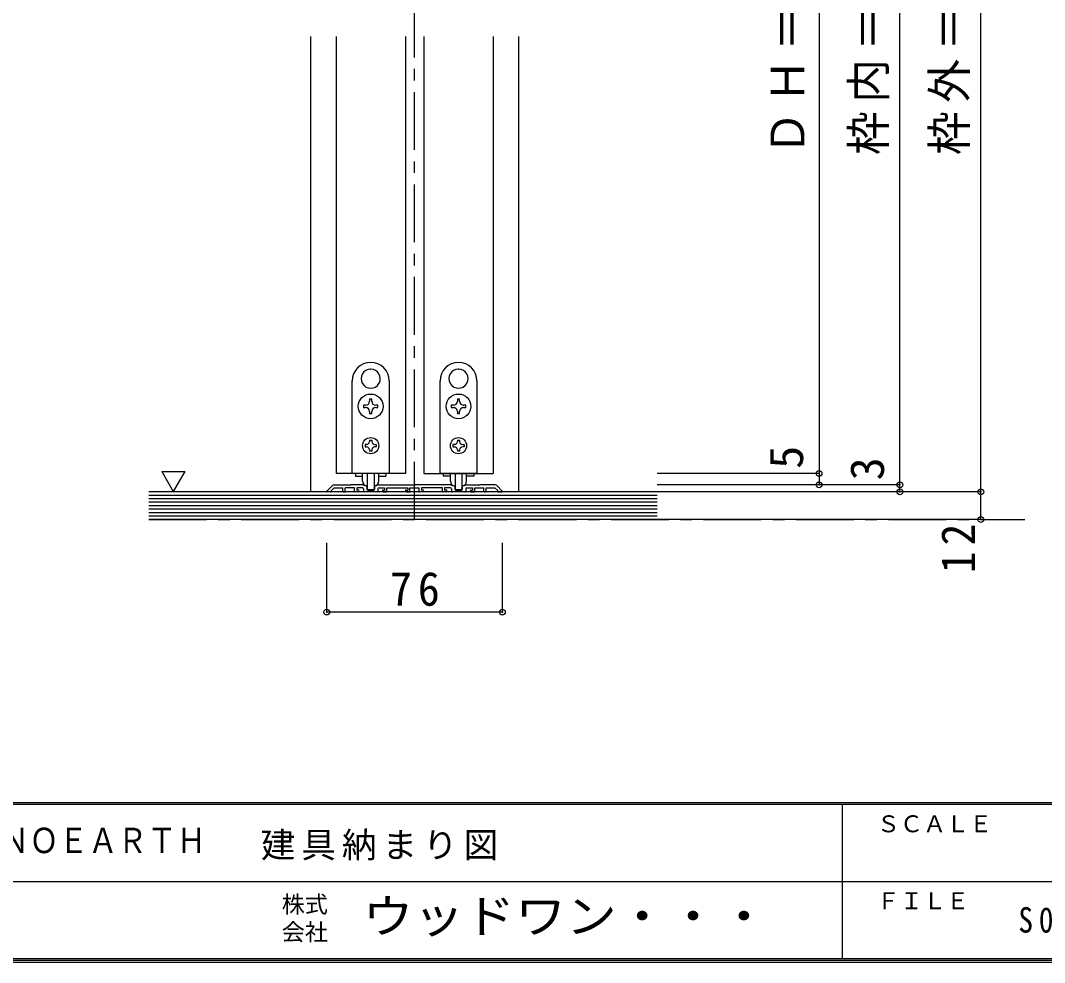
# Model space of a CAD drawing. Units: millimetres at full size, sheet at 1:5; details may follow other scales. Extents: x -973 to 977, y -718 to 696.
# Drawn here: x 119.4 to 562.6, y -700.8 to -293.2 of the extents above; entities that cross this region are included whole.
import ezdxf
from ezdxf.enums import TextEntityAlignment as Align

# ---------------------------------------------------------------- set-up
doc = ezdxf.new("R2010")
doc.units = ezdxf.units.MM
doc.header["$LTSCALE"] = 5
doc.header["$PDMODE"] = 32
doc.header["$PDSIZE"] = 2.5
doc.linetypes.add('CHAIN1', pattern=[8, 5, -1, 1, -1])
for name, color, linetype in [('0-1_通り芯', 4, 'CHAIN1'), ('0-3_仕上げ', 2, 'Continuous'), ('0-4_枠', 3, 'Continuous'), ('0-6_扉', 6, 'Continuous'), ('0-7_金物', 7, 'Continuous'), ('0-A_文字', 7, 'Continuous'), ('0-B_寸法', 7, 'Continuous'), ('F-1_枠', 6, 'Continuous'), ('F-A_文字', 7, 'Continuous')]:
    doc.layers.add(name, color=color, linetype=linetype)
doc.styles.add('HG明朝B', font='')
doc.styles.add('ＭＳ ゴシック', font='')
doc.styles.get('HG明朝B').set_extended_font_data('HG明朝B')
doc.styles.get('ＭＳ ゴシック').set_extended_font_data('MS Gothic')

msp = doc.modelspace()

# ---------------------------------------------------------------- linework, layer by layer
at = {"layer": '0-1_通り芯'}
for p, q in [((289.986, -509.167), (289.986, -1.167)), ((174.986, -509.167), (553.986, -509.167))]:
    msp.add_line(p, q, dxfattribs=at)
at = {"layer": '0-3_仕上げ'}
for p, q in [((394.986, -497.167), (174.986, -497.167)), ((394.986, -509.167), (174.986, -509.167))]:
    msp.add_line(p, q, dxfattribs=at)
at = {"layer": '0-3_仕上げ', "color": 7}
for p, q in [((394.986, -498.667), (174.986, -498.667)), ((394.986, -500.167), (174.986, -500.167)), ((394.986, -501.667), (174.986, -501.667)), ((394.986, -503.167), (174.986, -503.167)), ((394.986, -504.667), (174.986, -504.667)), ((394.986, -506.167), (174.986, -506.167)), ((394.986, -507.667), (174.986, -507.667))]:
    msp.add_line(p, q, dxfattribs=at)
at = {"layer": '0-4_枠', "color": 4}
for p, q in [((244.986, -300.167), (244.986, -497.167)), ((334.986, -300.167), (334.986, -497.167))]:
    msp.add_line(p, q, dxfattribs=at)
at = {"layer": '0-6_扉'}
for p, q in [((255.986, -300.167), (255.986, -489.167)), ((285.986, -300.167), (285.986, -489.167)), ((293.986, -300.167), (293.986, -489.167)), ((323.986, -300.167), (323.986, -489.167)), ((285.986, -489.167), (255.986, -489.167)), ((293.986, -489.167), (323.986, -489.167))]:
    msp.add_line(p, q, dxfattribs=at)
at = {"layer": '0-7_金物'}
for p, q in [((270.887, -444.018), (270.986, -444.117)), ((271.085, -444.018), (270.986, -444.117)), ((308.887, -444.018), (308.986, -444.117)), ((309.085, -444.018), (308.986, -444.117)), ((262.986, -489.167), (262.986, -449.167)), ((267.344, -450.156), (267.479, -450.192)), ((267.443, -450.327), (267.479, -450.192)), ((274.629, -450.156), (274.494, -450.192)), ((274.53, -450.327), (274.494, -450.192)), ((278.986, -449.167), (278.986, -489.167)), ((300.986, -489.167), (300.986, -449.167)), ((305.344, -450.156), (305.479, -450.192)), ((305.443, -450.327), (305.479, -450.192)), ((312.629, -450.156), (312.494, -450.192)), ((312.53, -450.327), (312.494, -450.192)), ((316.986, -449.167), (316.986, -489.167)), ((268.786, -459.667), (267.836, -459.667)), ((267.836, -459.667), (267.836, -460.667)), ((267.836, -460.667), (268.786, -460.667)), ((270.486, -457.017), (270.486, -457.967)), ((271.486, -457.017), (270.486, -457.017)), ((271.486, -457.967), (271.486, -457.017)), ((274.136, -459.667), (273.186, -459.667)), ((273.186, -460.667), (274.136, -460.667)), ((274.136, -460.667), (274.136, -459.667)), ((306.786, -459.667), (305.836, -459.667)), ((305.836, -459.667), (305.836, -460.667)), ((305.836, -460.667), (306.786, -460.667)), ((308.486, -457.017), (308.486, -457.967)), ((309.486, -457.017), (308.486, -457.017)), ((309.486, -457.967), (309.486, -457.017)), ((312.136, -459.667), (311.186, -459.667)), ((311.186, -460.667), (312.136, -460.667)), ((312.136, -460.667), (312.136, -459.667)), ((271.486, -463.317), (271.486, -462.367)), ((309.486, -463.317), (309.486, -462.367)), ((269.186, -476.667), (268.586, -476.667)), ((268.586, -476.667), (268.586, -477.667)), ((268.586, -477.667), (269.186, -477.667)), ((270.486, -474.767), (271.486, -474.767)), ((270.486, -474.767), (270.486, -475.367)), ((271.486, -474.767), (271.486, -475.367)), ((272.786, -476.667), (273.386, -476.667)), ((307.186, -476.667), (306.586, -476.667)), ((306.586, -476.667), (306.586, -477.667)), ((306.586, -477.667), (307.186, -477.667)), ((308.486, -474.767), (309.486, -474.767)), ((308.486, -474.767), (308.486, -475.367)), ((309.486, -474.767), (309.486, -475.367)), ((310.786, -476.667), (311.386, -476.667)), ((270.486, -478.967), (270.486, -479.567)), ((271.486, -479.567), (270.486, -479.567)), ((271.486, -478.967), (271.486, -479.567)), ((308.486, -478.967), (308.486, -479.567)), ((309.486, -479.567), (308.486, -479.567)), ((309.486, -478.967), (309.486, -479.567)), ((278.986, -489.167), (262.986, -489.167)), ((264.386, -489.167), (264.386, -490.367)), ((264.386, -490.367), (267.519, -490.367)), ((267.486, -492.588), (267.486, -489.167)), ((269.486, -489.167), (269.486, -495.788)), ((272.486, -489.167), (272.486, -495.788)), ((274.454, -490.367), (277.586, -490.367)), ((274.486, -492.588), (274.486, -489.167)), ((277.586, -489.167), (277.586, -490.367)), ((316.986, -489.167), (300.986, -489.167)), ((302.386, -489.167), (302.386, -490.367)), ((305.519, -490.367), (302.386, -490.367)), ((305.486, -492.588), (305.486, -489.167)), ((307.486, -489.167), (307.486, -495.788)), ((310.486, -489.167), (310.486, -495.788)), ((315.586, -490.367), (312.454, -490.367)), ((312.486, -492.588), (312.486, -489.167)), ((315.586, -489.167), (315.586, -490.367)), ((269.786, -496.088), (272.186, -496.088)), ((307.786, -496.088), (310.186, -496.088))]:
    msp.add_line(p, q, dxfattribs=at)
at = {"layer": '0-7_金物', "color": 3}
for p, q in [((254.411, -494.46), (252.045, -496.825)), ((255.118, -494.167), (261.686, -494.167)), ((258.986, -496.867), (258.986, -495.367)), ((259.986, -496.867), (259.986, -495.367)), ((263.986, -495.367), (259.986, -495.367)), ((261.686, -494.167), (261.986, -494.467)), ((261.986, -494.467), (262.286, -494.167)), ((267.758, -494.167), (262.286, -494.167)), ((263.986, -496.867), (263.986, -495.367)), ((264.986, -495.367), (264.986, -496.367)), ((267.386, -495.367), (264.986, -495.367)), ((267.886, -495.867), (267.886, -496.867)), ((267.911, -494.191), (269.04, -494.555)), ((269.386, -495.031), (269.386, -496.067)), ((272.586, -495.031), (272.586, -496.067)), ((274.061, -494.191), (272.933, -494.555)), ((274.086, -495.867), (274.086, -496.867)), ((274.215, -494.167), (289.686, -494.167)), ((291.986, -496.867), (291.986, -495.367)), ((292.986, -495.367), (292.986, -496.367)), ((301.986, -495.367), (292.986, -495.367)), ((301.986, -496.867), (301.986, -495.367)), ((302.986, -495.367), (302.986, -496.367)), ((305.386, -495.367), (302.986, -495.367)), ((305.886, -495.867), (305.886, -496.867)), ((305.911, -494.191), (307.04, -494.555)), ((307.386, -495.031), (307.386, -496.067)), ((310.586, -495.031), (310.586, -496.067)), ((312.061, -494.191), (310.933, -494.555)), ((312.086, -495.867), (312.086, -496.867)), ((312.215, -494.167), (317.686, -494.167)), ((319.986, -496.867), (319.986, -495.367)), ((325.986, -496.581), (324.772, -495.367)), ((325.562, -494.46), (327.928, -496.825)), ((253.786, -497.167), (252.186, -497.167)), ((259.286, -497.167), (259.686, -497.167)), ((265.586, -497.167), (264.286, -497.167)), ((265.586, -496.367), (264.986, -496.367)), ((273.786, -497.167), (268.186, -497.167)), ((269.686, -496.367), (272.286, -496.367)), ((276.386, -496.367), (276.986, -496.367)), ((276.386, -497.167), (277.686, -497.167)), ((286.386, -496.367), (286.986, -496.367)), ((286.386, -497.167), (287.686, -497.167)), ((293.586, -497.167), (292.286, -497.167)), ((293.586, -496.367), (292.986, -496.367)), ((303.586, -497.167), (302.286, -497.167)), ((303.586, -496.367), (302.986, -496.367)), ((311.786, -497.167), (306.186, -497.167)), ((307.686, -496.367), (310.286, -496.367)), ((314.386, -496.367), (314.986, -496.367)), ((314.386, -497.167), (315.686, -497.167)), ((320.686, -497.167), (320.286, -497.167)), ((325.986, -496.967), (325.986, -496.581)), ((326.186, -497.167), (327.786, -497.167))]:
    msp.add_line(p, q, dxfattribs=at)
at = {"layer": '0-7_金物'}
for points in [[(270.486, -462.367), (270.486, -463.317), (271.486, -463.317)], [(308.486, -462.367), (308.486, -463.317), (309.486, -463.317)], [(273.386, -476.667), (273.386, -477.667), (272.786, -477.667)], [(311.386, -476.667), (311.386, -477.667), (310.786, -477.667)]]:
    msp.add_lwpolyline(points, dxfattribs=at)
at = {"layer": '0-7_金物', "color": 3}
for points in [[(253.986, -496.967), (253.986, -496.581), (255.2, -495.367), (258.986, -495.367)], [(274.586, -495.367), (276.986, -495.367), (276.986, -496.367)], [(277.986, -496.867), (277.986, -495.367), (286.986, -495.367), (286.986, -496.367)], [(287.986, -496.867), (287.986, -495.367), (291.986, -495.367)], [(305.758, -494.167), (290.286, -494.167), (289.986, -494.467), (289.686, -494.167)], [(312.586, -495.367), (314.986, -495.367), (314.986, -496.367)], [(315.986, -496.867), (315.986, -495.367), (319.986, -495.367)], [(324.855, -494.167), (318.286, -494.167), (317.986, -494.467), (317.686, -494.167)], [(320.986, -496.867), (320.986, -495.367), (324.772, -495.367)]]:
    msp.add_lwpolyline(points, dxfattribs=at)
at = {"layer": '0-7_金物'}
for centre, radius in [((270.986, -460.167), 5.35), ((308.986, -460.167), 5.35), ((270.986, -477.167), 3.5), ((308.986, -477.167), 3.5)]:
    msp.add_circle(centre, radius, dxfattribs=at)
for centre, radius, start, end in [((270.986, -449.167), 8, 0, 180), ((308.986, -449.167), 8, 0, 180), ((270.986, -448.167), 4.15, 91.3645, 208.6355), ((270.986, -448.167), 4.15, 331.3645, 88.6355), ((308.986, -448.167), 4.15, 91.3645, 208.6355), ((308.986, -448.167), 4.15, 331.3645, 88.6355), ((270.986, -448.167), 4.15, 211.3645, 328.6355), ((308.986, -448.167), 4.15, 211.3645, 328.6355), ((268.786, -457.967), 1.7, 270, 0), ((268.786, -462.367), 1.7, 0, 90), ((273.186, -457.967), 1.7, 180, 270), ((273.186, -462.367), 1.7, 90, 180), ((306.786, -457.967), 1.7, 270, 0), ((306.786, -462.367), 1.7, 0, 90), ((311.186, -457.967), 1.7, 180, 270), ((311.186, -462.367), 1.7, 90, 180), ((269.186, -475.367), 1.3, 270, 0), ((269.186, -478.967), 1.3, 0, 90), ((272.786, -475.367), 1.3, 180, 270), ((272.786, -478.967), 1.3, 90, 180), ((307.186, -475.367), 1.3, 270, 0), ((307.186, -478.967), 1.3, 0, 90), ((310.786, -475.367), 1.3, 180, 270), ((310.786, -478.967), 1.3, 90, 180), ((269.486, -492.588), 2, 180, 264.78409), ((269.286, -494.779), 0.2, 0, 84.78409), ((269.786, -495.788), 0.3, 180, 270), ((272.186, -495.788), 0.3, 270, 0), ((272.686, -494.779), 0.2, 95.21591, 180), ((272.486, -492.588), 2, 275.21591, 0), ((307.486, -492.588), 2, 180, 264.78409), ((307.286, -494.779), 0.2, 0, 84.78409), ((307.786, -495.788), 0.3, 180, 270), ((310.186, -495.788), 0.3, 270, 0), ((310.686, -494.779), 0.2, 95.21591, 180), ((310.486, -492.588), 2, 275.21591, 0)]:
    msp.add_arc(centre, radius, start, end, dxfattribs=at)
at = {"layer": '0-7_金物', "color": 3}
for centre, radius, start, end in [((255.118, -495.167), 1, 90, 135), ((267.386, -495.867), 0.5, 0, 90), ((267.758, -494.667), 0.5, 72.1213, 90), ((268.886, -495.031), 0.5, 0, 72.1213), ((269.686, -496.067), 0.3, 180, 270), ((272.286, -496.067), 0.3, 270, 0), ((273.086, -495.031), 0.5, 107.8787, 180), ((274.215, -494.667), 0.5, 90, 107.8787), ((274.586, -495.867), 0.5, 90, 180), ((305.386, -495.867), 0.5, 0, 90), ((305.758, -494.667), 0.5, 72.1213, 90), ((306.886, -495.031), 0.5, 0, 72.1213), ((307.686, -496.067), 0.3, 180, 270), ((310.286, -496.067), 0.3, 270, 0), ((311.086, -495.031), 0.5, 107.8787, 180), ((312.215, -494.667), 0.5, 90, 107.8787), ((312.586, -495.867), 0.5, 90, 180), ((324.855, -495.167), 1, 45, 90), ((252.186, -496.967), 0.2, 135, 270), ((253.786, -496.967), 0.2, 270, 0), ((259.286, -496.867), 0.3, 180, 270), ((259.686, -496.867), 0.3, 270, 0), ((264.286, -496.867), 0.3, 180, 270), ((265.586, -496.767), 0.4, 0, 90), ((265.586, -496.767), 0.4, 270, 0), ((268.186, -496.867), 0.3, 180, 270), ((273.786, -496.867), 0.3, 270, 0), ((276.386, -496.767), 0.4, 90, 180), ((276.386, -496.767), 0.4, 180, 270), ((277.686, -496.867), 0.3, 270, 0), ((286.386, -496.767), 0.4, 90, 180), ((286.386, -496.767), 0.4, 180, 270), ((287.686, -496.867), 0.3, 270, 0), ((292.286, -496.867), 0.3, 180, 270), ((293.586, -496.767), 0.4, 0, 90), ((293.586, -496.767), 0.4, 270, 0), ((302.286, -496.867), 0.3, 180, 270), ((303.586, -496.767), 0.4, 0, 90), ((303.586, -496.767), 0.4, 270, 0), ((306.186, -496.867), 0.3, 180, 270), ((311.786, -496.867), 0.3, 270, 0), ((314.386, -496.767), 0.4, 90, 180), ((314.386, -496.767), 0.4, 180, 270), ((315.686, -496.867), 0.3, 270, 0), ((320.286, -496.867), 0.3, 180, 270), ((320.686, -496.867), 0.3, 270, 0), ((326.186, -496.967), 0.2, 180, 270), ((327.786, -496.967), 0.2, 270, 45)]:
    msp.add_arc(centre, radius, start, end, dxfattribs=at)
at = {"layer": '0-A_文字'}
msp.add_line((180.551, -488.353), (185.551, -497.013), dxfattribs=at)
msp.add_lwpolyline([(180.551, -488.353), (190.551, -488.353), (185.551, -497.013)], dxfattribs=at)
at = {"layer": '0-B_寸法', "color": 4}
for p, q in [((534.986, -497.167), (534.986, -59.167)), ((499.986, -494.167), (499.986, -89.167)), ((464.986, -103.167), (464.986, -489.167)), ((464.986, -489.167), (394.986, -489.167)), ((464.986, -489.167), (464.986, -494.167)), ((499.986, -494.167), (394.986, -494.167)), ((499.986, -497.167), (499.986, -494.167)), ((534.986, -497.167), (394.986, -497.167)), ((534.986, -509.167), (534.986, -497.167)), ((534.986, -509.167), (394.986, -509.167)), ((251.986, -549.167), (251.986, -519.167)), ((327.986, -549.167), (327.986, -519.167)), ((327.986, -549.167), (251.986, -549.167))]:
    msp.add_line(p, q, dxfattribs=at)
at = {"layer": '0-B_寸法'}
for p in [(464.986, -489.167), (464.986, -494.167), (499.986, -494.167), (499.986, -497.167), (534.986, -497.167), (534.986, -509.167), (251.986, -549.167), (327.986, -549.167)]:
    msp.add_point(p, dxfattribs=at)
at = {"layer": 'F-1_枠'}
for p, q in [((976.653, -631.667), (-973.347, -631.667)), ((976.653, -632.5), (-973.347, -632.5)), ((474.986, -632.5), (474.986, -699.167)), ((1.653, -665.833), (974.986, -665.834)), ((976.653, -699.167), (-973.347, -699.167)), ((976.653, -700), (-973.347, -700)), ((976.653, -700.833), (-973.347, -700.833))]:
    msp.add_line(p, q, dxfattribs=at)

# ---------------------------------------------------------------- texts
at = {"layer": '0-B_寸法', "style": 'ＭＳ ゴシック'}
for s, p in [('5', (462.486, -487.167)), ('3', (497.486, -492.167))]:
    msp.add_text(s, height=14.66, rotation=90, dxfattribs=at).set_placement(p, align=Align.BOTTOM_LEFT)
at = {"layer": '0-B_寸法', "char_height": 14.66, "attachment_point": 7, "rotation": 90, "style": 'ＭＳ ゴシック'}
for s, insert in [('\\T1.19;\\W0.95;ＤＨ＝1,983', (462.486, -351.417)), ('\\T1.19;\\W0.95;枠内＝2,002', (497.486, -351.417)), ('\\T1.19;\\W0.95;枠外＝2,035', (532.486, -351.417)), ('\\T1.27;\\W0.95;12', (532.486, -532.417))]:
    msp.add_mtext(s, dxfattribs=dict(at, insert=insert))
at = {"layer": '0-B_寸法', "insert": (279.361, -546.667), "char_height": 14.66, "attachment_point": 7, "style": 'ＭＳ ゴシック'}
msp.add_mtext('\\T1.27;\\W0.95;76', dxfattribs=at)
at = {"layer": 'F-A_文字', "style": 'ＭＳ ゴシック'}
for s, p in [('ＳＣＡＬＥ', (489.986, -646.667)), ('株式', (232.486, -681.5)), ('ＦＩＬＥ', (489.986, -680)), ('会社', (232.486, -693.5))]:
    msp.add_text(s, height=7.331, dxfattribs=at).set_placement(p, align=Align.BOTTOM_LEFT)
at = {"layer": 'F-A_文字'}
for s, height, style, width, p in [('ＰＩＮＯＥＡＲＴＨ', 11, 'HG明朝B', 0.85, (84.986, -656.798)), ('ウッドワン・・・', 14.66, 'ＭＳ ゴシック', 1.1, (267.486, -692.5))]:
    msp.add_text(s, height=height, dxfattribs=dict(at, style=style, width=width)).set_placement(p, align=Align.BOTTOM_LEFT)
at = {"layer": 'F-A_文字', "char_height": 11, "attachment_point": 7, "style": 'ＭＳ ゴシック'}
for s, insert in [('\\T1.17;建具納まり図', (223.389, -656.667)), ('\\T1.39;\\W0.85;S04-A1824a_S01', (551.236, -690.001))]:
    msp.add_mtext(s, dxfattribs=dict(at, insert=insert))

doc.saveas('drawing.dxf')
